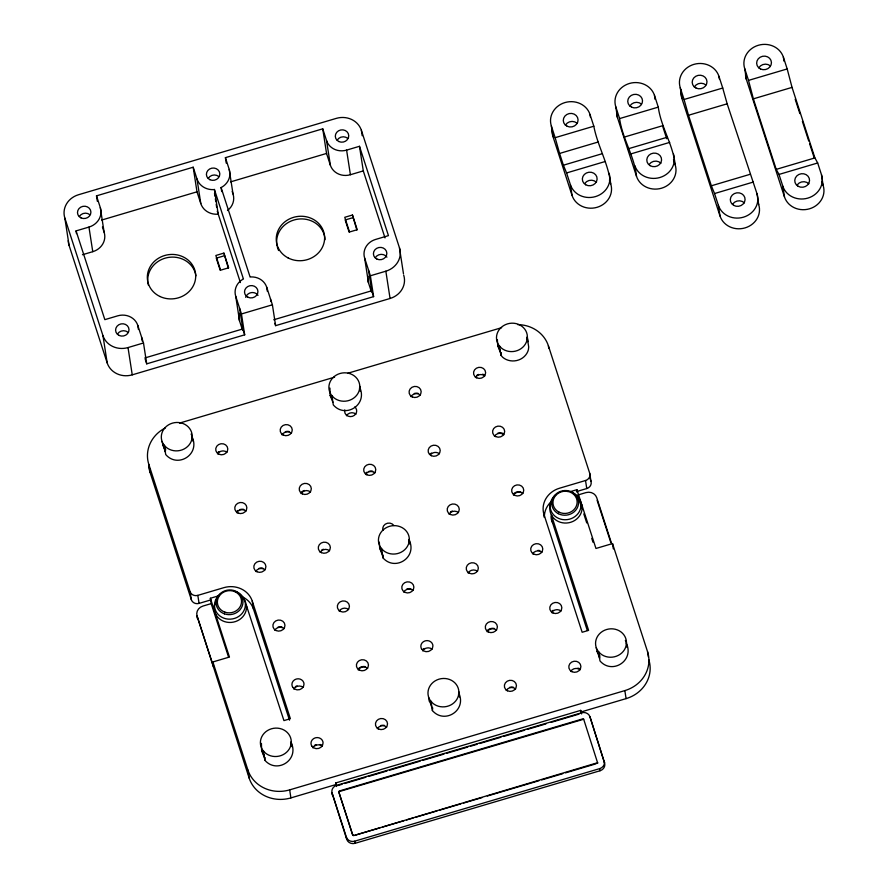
<?xml version="1.0" encoding="UTF-8"?>
<svg xmlns="http://www.w3.org/2000/svg" width="888" height="888" viewBox="0 0 888 888"><rect width="100%" height="100%" fill="white"/><g stroke="black" fill="none" stroke-linecap="round" stroke-linejoin="round"><path stroke-width="1.33" d="M165.623 449.217L165.312 451.881L161.927 441.425M192.707 440.97L192.197 436.297L191.109 434.054M261.427 743.367L261.627 750.715L264.391 757.531M291.175 742.601C299.467 759.984 276.889 774.258 264.802 760.206L265.112 757.531M329.936 388.089L330.136 395.426L332.9 402.242M291.797 746.619L291.275 741.935L290.831 744.599M344.777 409.901L344.611 411.344A6.061 5.55 -8.8 0 0 352.381 416.339A6.061 5.55 -8.8 0 0 355.822 408.025L354.834 406.915M360.295 391.331L359.784 386.646M379.331 542.135L379.676 548.251L382.439 555.067M409.213 540.137C417.515 557.52 394.938 571.794 382.85 557.742L383.161 555.067M409.834 544.155L409.324 539.471L408.88 542.135M458.752 692.962C467.055 710.333 444.477 724.619 432.389 710.555L432.7 707.891M497.38 339.671L497.724 345.787L500.488 352.603M459.374 696.969L458.863 692.296M527.261 337.673L528.715 347.03L528.404 349.706A15.485 14.186 -8.8 0 1 502.73 357.309L500.899 355.278L501.209 352.603M527.883 341.691L527.372 337.007L526.917 339.671M599.866 655.577L599.567 658.241L596.17 647.785M626.961 647.33L626.451 642.646L625.363 640.415M597.735 763.236L583.682 719.236L582.861 718.847L339.194 791.03L338.75 791.796L352.747 835.253L353.568 835.641L597.646 762.692M583.682 719.236L339.272 791.563L338.828 792.329M221.711 191.597L221.079 187.501L221.878 187.146A16.839 15.418 -8.8 0 0 229.215 169.419L225.408 157.664L322.744 128.827L326.551 140.593L330.358 165.201A16.162 14.796 -8.8 0 0 350.405 174.725L363.292 170.907L359.485 146.298L346.598 150.116A16.162 14.796 -8.8 0 1 326.551 140.593M97.347 201.321L96.492 195.848L193.184 167.21L196.992 178.965L200.799 203.574A16.839 15.418 -8.8 0 0 217.349 214.23L218.215 214.086L214.408 189.477L213.542 189.621A16.839 15.418 -8.8 0 1 196.992 178.965M101.632 220.069L196.992 191.819L193.184 167.21M230.536 181.885L326.551 153.446L322.744 128.827M76.49 233.622L76.068 230.891L88.955 227.073A16.839 15.418 -8.8 0 0 100.311 207.603L96.492 195.848M82.451 254.734L92.763 251.681A16.839 15.418 -8.8 0 0 104.118 232.212L100.311 207.603M551.337 125.918L555.144 137.673L593.817 126.218C597.591 146.054 608.48 163.825 610.722 183.949A20.202 18.504 -8.8 0 1 597.102 207.304A20.202 18.504 -8.8 0 1 572.05 195.404L552.991 136.619L551.337 125.918A20.202 18.504 -8.8 0 1 564.957 102.564A20.202 18.504 -8.8 0 1 590.009 114.463L593.817 126.218M636.507 176.301C634.432 156.066 622.366 138.817 619.602 118.581L658.274 107.126L654.467 95.371A20.202 18.504 -8.8 0 0 629.414 83.472A20.202 18.504 -8.8 0 0 615.795 106.826L617.449 117.527L636.507 176.301A20.202 18.504 -8.8 0 0 661.56 188.212A20.202 18.504 -8.8 0 0 675.18 164.846C673.104 144.611 661.049 127.361 658.274 107.126M680.252 87.734L684.06 99.489L722.732 88.034L727.161 103.807L757.031 193.839L758.685 204.54A20.202 18.504 -8.8 0 1 745.065 227.894A20.202 18.504 -8.8 0 1 720.013 215.995L681.906 98.435L680.252 87.734A20.202 18.504 -8.8 0 1 693.872 64.38A20.202 18.504 -8.8 0 1 718.925 76.279L722.732 88.034M784.47 196.892L782.816 186.203L778.998 174.437L776.223 169.375L753.368 98.846L748.517 80.397L787.19 68.942L783.383 57.187A20.202 18.504 -8.8 0 0 758.33 45.277A20.202 18.504 -8.8 0 0 744.71 68.642L746.364 79.343L784.47 196.892A20.202 18.504 -8.8 0 0 809.523 208.802A20.202 18.504 -8.8 0 0 823.143 185.437L821.489 174.736L817.682 162.981L814.907 157.92L792.041 87.39L787.19 68.942M555.144 137.673L559.584 153.446L598.257 141.991M684.06 99.489L688.489 115.262L727.161 103.807M223.898 253.102L215.851 255.489L220.613 270.174L228.66 267.799L223.898 253.102L228.283 268.021M352.458 215.018L344.766 217.294L349.528 231.99L357.22 229.715L352.458 215.018L356.843 229.937M624.453 137.03L663.125 125.574M753.368 98.846L792.041 87.39M224.309 255.777L216.272 258.164L220.235 270.407M352.869 217.693L345.177 219.969L349.151 232.223M559.584 153.446L563.392 165.201L602.064 153.746M628.26 148.784L666.932 137.329M563.392 165.201L566.577 172.949L605.25 161.494M631.035 153.857L669.707 142.391M403.474 273.748L399.467 247.83L361.361 130.281A20.202 18.504 -8.8 0 0 336.308 118.37L78.477 194.75A20.202 18.504 -8.8 0 0 64.857 218.104L102.964 335.664A20.202 18.504 -8.8 0 0 128.016 347.563L143.49 342.979L137.773 325.352A16.162 14.796 -8.8 0 0 117.727 315.828L104.84 319.647L76.068 230.891M145.188 359.152L146.72 363.847L244.688 334.832L241.458 313.964L272.394 304.795L266.689 287.168A16.162 14.796 -8.8 0 0 250.805 276.934L250.105 277.056L221.079 187.501M274.869 323.31L275.624 325.663L373.604 296.636L370.374 275.779L385.847 271.195A20.202 18.504 -8.8 0 0 399.467 247.83M688.489 115.262L711.355 185.792L750.027 174.337M776.223 169.375L814.907 157.92M144.811 357.975L242.79 328.949L239.56 308.081M273.726 319.78L371.695 290.764L368.465 269.897M711.355 185.792L714.551 193.54L753.224 182.084M778.998 174.437L817.682 162.981M68.254 240.637A20.202 18.504 -8.8 0 0 69.075 245.388L107.193 362.948A20.202 18.504 -8.8 0 0 132.245 374.847L390.065 298.479A20.202 18.504 -8.8 0 0 403.685 275.114M179.487 423.11L334.587 377.156M347.841 373.238L501.62 327.683M165.434 427.883A33.666 30.836 -8.8 0 0 148.829 464.402L190.099 591.697A6.227 5.705 -8.8 0 0 197.824 595.371L223.876 587.656A22.899 20.968 -8.8 0 1 252.27 601.143L290.376 718.703L283.938 720.612L246.331 605.205L246.953 609.224M517.715 324.608A33.444 30.625 -8.8 0 1 548.396 345.821L589.732 473.315A6.227 5.705 -8.8 0 1 585.525 480.519L559.484 488.234A22.899 20.968 -8.8 0 0 544.044 514.718L544.455 517.393M228.605 657.242L211.189 603.618L210.367 598.268L219.036 595.704M570.707 491.53L576.911 489.688L595.959 548.473L612.509 543.567L647.541 651.659L648.373 657.009M148.773 465.834A33.666 30.836 -8.8 0 0 150.072 472.416L191.342 599.722A6.227 5.705 -8.8 0 0 199.067 603.396L210.789 599.922M576.356 491.63L586.768 488.544A6.227 5.705 -8.8 0 0 590.975 481.34L589.732 473.315M211.189 603.618L202.919 606.071A8.647 7.914 -8.8 0 0 197.092 616.061L249.151 778.066A33.666 30.836 -8.8 0 0 290.909 797.901L336.03 784.537L335.786 782.939L580.719 710.378L581.585 712.787L336.652 785.336A6.738 6.172 -8.8 0 0 332.112 793.128L346.731 839.349A6.738 6.172 -8.8 0 0 355.089 843.311L600.022 770.762A6.738 6.172 -8.8 0 0 604.562 762.97L589.943 716.749A6.738 6.172 -8.8 0 0 581.585 712.787M577.733 495.038L586.002 492.596A8.647 7.914 -8.8 0 1 596.725 497.68L611.632 543.667M197.092 616.061L213.697 667.299L212.876 661.949L229.448 657.042L210.367 598.268M212.876 661.949L247.919 770.04A33.666 30.836 -8.8 0 0 289.666 789.876L624.841 690.598A33.666 30.836 -8.8 0 0 647.541 651.659M581.596 713.941L580.963 711.987L626.084 698.623A33.666 30.836 -8.8 0 0 648.784 659.684M338.062 785.48L342.035 784.304M344.677 783.516L365.867 777.244M368.509 776.456L387.046 770.973M389.699 770.185L420.146 761.16M422.788 760.383L443.978 754.101M446.62 753.324L467.81 747.041M470.451 746.264L477.078 744.299M479.72 743.522L500.91 737.24M503.552 736.463L524.741 730.18M527.383 729.403L545.92 723.909M551.215 722.344L579.02 714.107M354.889 835.253L380.053 827.805M382.695 827.017L403.885 820.734M406.538 819.957L413.153 817.992M415.806 817.204L436.996 810.933M439.638 810.145L460.828 803.873M463.481 803.085L482.018 797.591M487.312 796.025L538.961 780.73M541.613 779.942L562.803 773.67M565.445 772.882L595.904 763.858M332.112 793.128L346.398 837.206A6.738 6.172 -8.8 0 0 354.756 841.18L599.689 768.62A6.738 6.172 -8.8 0 0 604.229 760.838M353.48 835.109L352.658 834.72L338.75 791.796M499.367 349.139L500.077 349.928M598.445 654.778L599.156 655.566M331.779 398.779L332.489 399.567M381.318 551.603L382.029 552.392M428.593 697.424L429.215 701.076L431.568 705.205M164.191 448.429L164.902 449.206M263.27 754.067L263.98 754.856M497.724 345.787L499.256 347.863M596.803 651.426L599.1 654.534M330.136 395.426L331.668 397.502M379.676 548.251L381.207 550.327M162.548 445.077L164.846 448.185M261.627 750.715L263.159 752.791M583.805 513.919L586.735 522.932M591.752 538.383L593.006 542.246M795.193 99.234L799.855 113.597M802.397 121.434L808.746 141.037M809.59 143.645L814.252 158.008M821.877 181.518L823.143 185.437M744.71 68.642L748.517 80.397M757.841 201.92L758.685 204.54M714.551 193.54L718.359 205.294L720.013 215.995M662.903 126.973L666.71 138.728M673.481 159.629L675.18 164.846M615.795 106.826L619.602 118.581M609.446 180.031L610.722 183.949M566.577 172.949L570.396 184.704L572.05 195.404M590.12 478.71L590.975 481.34M597.136 500.355L610.8 542.49M551.071 516.472A16.162 14.796 -8.8 0 0 552.591 522.877L587.301 630.513M544.044 514.718L582.151 632.267L588.6 630.358L551.348 514.862L552.591 522.877M604.562 762.97L589.943 716.749M359.485 146.298L388.445 235.631L375.557 239.449A16.162 14.796 -8.8 0 0 364.657 258.142L368.465 282.75L371.428 291.897M363.292 170.907L385.015 237.906M364.657 258.142L370.374 275.779M371.695 290.764L373.604 296.636M326.551 153.446L330.358 165.201M430.858 704.428L431.979 707.88M232.179 191.419L233.033 194.028A16.839 15.418 -8.8 0 1 227.483 210.545M214.408 189.477L243.434 279.032L242.79 279.309A16.162 14.796 -8.8 0 0 235.742 296.326L239.549 320.934L242.513 330.081M217.26 211.144L240.415 282.562M235.742 296.326L241.458 313.964M242.79 328.949L244.688 334.832M196.992 191.819L200.799 203.574M335.786 782.939L336.652 785.336M336.03 784.537L336.663 786.502M252.27 601.143L253.513 609.168L289.499 720.19M102.42 226.995L104.118 232.212M578.554 497.691L581.407 506.937M783.383 57.187L784.004 61.194M718.925 76.279L719.336 78.954M654.467 95.371L655.089 99.389M590.009 114.463L590.42 117.138M612.509 543.567L613.331 548.917M626.34 643.312C634.643 660.694 612.065 674.98 599.977 660.916L598.534 651.559M624.841 690.598L626.084 698.623M585.525 480.519L586.768 488.544M582.35 508.724L581.729 504.706A16.162 14.796 -8.8 0 1 564.568 523.032A16.162 14.796 -8.8 0 1 551.015 503.008M576.911 489.688L577.322 492.363M548.396 345.821L548.817 348.496M599.689 768.62L600.022 770.762M580.719 710.378L580.963 711.987M499.456 345.909L500.899 355.278M385.847 271.195L390.065 298.479M361.361 130.281L362.204 135.731M346.598 150.116L350.405 174.725M430.946 701.198L432.389 710.555M359.673 387.312C367.976 404.695 345.399 418.981 333.311 404.917L331.868 395.56M381.407 548.373L382.85 557.742M272.394 304.795L275.624 325.663M354.756 841.18L355.089 843.311M270.496 298.923L270.896 301.531M266.689 287.168L267.321 291.264M346.398 837.206L346.731 839.349M229.215 169.419L233.033 194.028M225.408 157.664L226.251 163.137M214.508 193.373L214.929 196.104M215.351 198.834L215.784 201.576M216.206 204.307L216.628 207.048M289.666 789.876L290.909 797.901M263.359 750.837L264.802 760.206M247.919 770.04L249.151 778.066M192.086 436.963C200.388 454.334 177.811 468.62 165.723 454.556L164.28 445.199M197.824 595.371L199.067 603.396M190.099 591.697L191.342 599.722M143.49 342.979L146.72 363.847M141.581 337.107L142.191 341.014M137.773 325.352L138.406 329.448M148.829 464.402L150.072 472.416M128.016 347.563L132.245 374.847M88.955 227.073L92.763 251.681M102.964 335.664L107.193 362.948M64.857 218.104L69.075 245.388M609.068 173.249A20.202 18.504 -8.8 0 1 595.448 196.603A20.202 18.504 -8.8 0 1 570.396 184.704M552.991 136.619A20.202 18.504 -8.8 0 1 552.281 129.437M584.781 183.428A7.404 6.782 -8.8 0 1 596.481 182.329M565.423 125.13A7.404 6.782 -8.8 0 1 577.011 123.166M629.881 106.038A7.404 6.782 -8.8 0 1 641.469 104.074M673.526 154.146A20.202 18.504 -8.8 0 1 659.895 177.511A20.202 18.504 -8.8 0 1 634.842 165.612M649.239 164.336A7.404 6.782 -8.8 0 1 660.938 163.237M617.449 117.527A20.202 18.504 -8.8 0 1 616.627 112.765M821.489 174.736A20.202 18.504 -8.8 0 1 807.869 198.102A20.202 18.504 -8.8 0 1 782.816 186.203M797.202 184.926A7.404 6.782 -8.8 0 1 808.901 183.827M758.785 67.854A7.404 6.782 -8.8 0 1 770.373 65.89M746.364 79.343A20.202 18.504 -8.8 0 1 745.543 74.581M681.906 98.435A20.202 18.504 -8.8 0 1 681.374 90.043M694.338 86.946A7.404 6.782 -8.8 0 1 705.916 84.982M732.744 204.018A7.404 6.782 -8.8 0 1 744.444 202.919M757.031 193.839A20.202 18.504 -8.8 0 1 743.411 217.194A20.202 18.504 -8.8 0 1 718.359 205.294M337.196 140.149A6.738 6.172 -8.8 0 1 347.73 138.373M245.754 297.413A6.738 6.172 -8.8 0 1 251.237 292.629A6.738 6.172 -8.8 0 1 258.019 295.338M117.471 334.077A6.738 6.172 -8.8 0 1 128.005 332.301M208.28 178.344A6.738 6.172 -8.8 0 1 218.814 176.557M278.621 250.516A24.242 22.2 -8.8 0 1 277.4 247.241M277.112 246.12A24.242 22.2 -8.8 0 1 297.957 219.147A24.242 22.2 -8.8 0 1 325.019 239.671M375.302 257.709A6.738 6.172 -8.8 0 1 386.935 257.154M148.396 285.115A24.242 22.2 -8.8 0 1 147.808 281.663M147.741 280.508A24.242 22.2 -8.8 0 1 170.041 257.22A24.242 22.2 -8.8 0 1 195.915 275.868M79.365 216.528A6.738 6.172 -8.8 0 1 89.899 214.741M239.549 320.934A16.162 14.796 -8.8 0 1 239.338 313.275M368.465 282.75A16.162 14.796 -8.8 0 1 367.987 276.357M197.502 618.736A8.647 7.914 -8.8 0 1 197.203 615.662M332.445 795.271A6.738 6.172 -8.8 0 1 332.201 792.873M572.416 492.651A15.485 14.186 -8.8 0 1 578.21 513.375A15.485 14.186 -8.8 0 1 554.9 516.106A15.485 14.186 -8.8 0 1 556.055 494.572M565.723 491.33A15.485 14.186 -8.8 0 1 568.031 491.464M578.687 498.801A16.162 14.796 -8.8 0 1 580.574 501.587M544.355 517.349A22.899 20.968 -8.8 0 1 550.638 502.186M243.789 599.1A16.162 14.796 -8.8 0 1 237.729 620.645A16.162 14.796 -8.8 0 1 215.273 613.264M214.374 610.067A16.162 14.796 -8.8 0 1 214.996 603.474M234.676 591.319A15.485 14.186 -8.8 0 1 243.434 611.577A15.485 14.186 -8.8 0 1 219.869 615.983A15.485 14.186 -8.8 0 1 220.446 593.983M242.513 596.936A22.899 20.968 -8.8 0 1 253.513 609.168M430.902 454.234A6.061 5.55 -8.8 0 1 439.46 453.824M382.972 530.325A6.061 5.55 -8.8 0 1 393.928 525.574M513.486 495.116A6.061 5.55 -8.8 0 1 522.965 493.506M513.564 493.895A7.404 6.782 -8.8 0 1 520.657 491.797M551.592 612.676A6.061 5.55 -8.8 0 1 561.072 611.066M551.67 611.455A7.404 6.782 -8.8 0 1 553.169 610.3M422.677 650.86A6.061 5.55 -8.8 0 1 432.156 649.25M422.755 649.639A7.404 6.782 -8.8 0 1 424.264 648.484M468.087 572.993A6.061 5.55 -8.8 0 1 477.566 571.384M339.172 611.177A6.061 5.55 -8.8 0 1 348.651 609.568M301.065 493.617A6.061 5.55 -8.8 0 1 310.545 492.008M430.058 454.212A7.404 6.782 -8.8 0 1 431.557 453.058M301.143 492.396A7.404 6.782 -8.8 0 1 304.406 490.487M532.545 553.89A6.061 5.55 -8.8 0 1 542.024 552.292M274.714 630.269A6.061 5.55 -8.8 0 1 284.193 628.66M537.784 550.438A7.404 6.782 -8.8 0 1 539.704 550.571M278.055 627.128A7.404 6.782 -8.8 0 1 281.885 626.95M255.655 571.495A6.061 5.55 -8.8 0 1 265.146 569.885M259.007 568.353A7.404 6.782 -8.8 0 1 262.826 568.165M293.773 689.044A6.061 5.55 -8.8 0 1 303.252 687.434M295.349 686.668A7.404 6.782 -8.8 0 1 297.114 685.902M365.523 474.525A6.061 5.55 -8.8 0 1 375.002 472.916M365.601 473.304A7.404 6.782 -8.8 0 1 367.099 472.15M368.864 471.384A7.404 6.782 -8.8 0 1 372.683 471.206M403.629 592.085A6.061 5.55 -8.8 0 1 413.109 590.476M406.97 588.944A7.404 6.782 -8.8 0 1 410.8 588.755M320.113 552.403A6.061 5.55 -8.8 0 1 329.592 550.793M321.7 550.027A7.404 6.782 -8.8 0 1 323.454 549.261M449.028 514.208A6.061 5.55 -8.8 0 1 458.508 512.598M450.605 511.832A7.404 6.782 -8.8 0 1 452.369 511.077M487.135 631.768A6.061 5.55 -8.8 0 1 496.614 630.158M487.212 630.547A7.404 6.782 -8.8 0 1 494.305 628.449M358.219 669.952A6.061 5.55 -8.8 0 1 367.71 668.342M358.308 668.731A7.404 6.782 -8.8 0 1 365.39 666.633M497.78 433.2A7.404 6.782 -8.8 0 1 503.407 433.61M494.427 436.341A6.061 5.55 -8.8 0 1 503.918 434.732M236.608 512.709A6.061 5.55 -8.8 0 1 246.087 511.111M236.685 511.488A7.404 6.782 -8.8 0 1 238.184 510.345M239.949 509.579A7.404 6.782 -8.8 0 1 243.778 509.39M475.38 377.567A6.061 5.55 -8.8 0 1 484.859 375.957M217.549 453.935A6.061 5.55 -8.8 0 1 227.028 452.325M476.956 375.191A7.404 6.782 -8.8 0 1 478.721 374.425M482.55 374.237A7.404 6.782 -8.8 0 1 484.349 374.836M217.627 452.714A7.404 6.782 -8.8 0 1 219.136 451.559M410.922 396.659A6.061 5.55 -8.8 0 1 420.401 395.049M414.263 393.517A7.404 6.782 -8.8 0 1 418.093 393.34M282.007 434.843A6.061 5.55 -8.8 0 1 291.486 433.233M285.348 431.701A7.404 6.782 -8.8 0 1 289.177 431.524M346.464 415.751A6.061 5.55 -8.8 0 1 355.944 414.141M312.82 747.818A6.061 5.55 -8.8 0 1 322.3 746.22M506.193 690.542A6.061 5.55 -8.8 0 1 515.673 688.933M314.396 745.454A7.404 6.782 -8.8 0 1 316.161 744.688M319.991 744.499A7.404 6.782 -8.8 0 1 321.789 745.099M509.534 687.401A7.404 6.782 -8.8 0 1 513.364 687.223M570.651 671.45A6.061 5.55 -8.8 0 1 580.13 669.841M577.822 668.131A7.404 6.782 -8.8 0 1 579.62 668.72M380.619 725.596A7.404 6.782 -8.8 0 1 384.449 725.407M377.278 728.726A6.061 5.55 -8.8 0 1 386.757 727.117M192.208 435.93L191.786 439.627A15.485 14.186 -8.8 0 1 166.112 447.23L163.57 444.411A15.485 14.186 -8.8 0 1 172.372 423.154A15.485 14.186 -8.8 0 1 192.208 435.93M291.286 741.569L290.864 745.265A15.485 14.186 -8.8 0 1 265.19 752.88L262.648 750.049A15.485 14.186 -8.8 0 1 271.451 728.793A15.485 14.186 -8.8 0 1 291.286 741.569M359.795 386.28L359.374 389.987A15.485 14.186 -8.8 0 1 333.699 397.591L331.157 394.772A15.485 14.186 -8.8 0 1 339.96 373.504A15.485 14.186 -8.8 0 1 359.795 386.28M409.335 539.105L408.913 542.801A15.485 14.186 -8.8 0 1 383.239 550.416L380.697 547.585A15.485 14.186 -8.8 0 1 389.499 526.329A15.485 14.186 -8.8 0 1 409.335 539.105M458.874 691.93L458.452 695.626A15.485 14.186 -8.8 0 1 432.778 703.229L430.236 700.41A15.485 14.186 -8.8 0 1 439.038 679.154A15.485 14.186 -8.8 0 1 458.874 691.93M527.383 336.641L526.961 340.337A15.485 14.186 -8.8 0 1 501.276 347.952L498.745 345.121A15.485 14.186 -8.8 0 1 507.548 323.865A15.485 14.186 -8.8 0 1 527.383 336.641M626.462 642.279L626.04 645.987A15.485 14.186 -8.8 0 1 600.366 653.59L597.824 650.771A15.485 14.186 -8.8 0 1 606.626 629.503A15.485 14.186 -8.8 0 1 626.462 642.279M421.722 649.195L421.079 647.885A6.061 5.55 -8.8 0 1 425.163 640.87A6.061 5.55 -8.8 0 1 432.678 644.444L432.922 645.876A6.061 5.55 -8.8 0 1 421.722 649.195M292.807 687.379L292.163 686.069A6.061 5.55 -8.8 0 1 296.248 679.054A6.061 5.55 -8.8 0 1 303.763 682.628L304.007 684.06A6.061 5.55 -8.8 0 1 292.807 687.379M311.855 746.153L311.222 744.843A6.061 5.55 -8.8 0 1 315.307 737.839A6.061 5.55 -8.8 0 1 322.821 741.402L323.066 742.834A6.061 5.55 -8.8 0 1 311.855 746.153M585.68 184.76A7.404 6.782 -8.8 0 0 597.113 179.165A7.404 6.782 -8.8 0 0 586.391 172.994A7.404 6.782 -8.8 0 0 585.68 184.76M567.143 126.251A7.404 6.782 -8.8 0 0 578.066 119.836A7.404 6.782 -8.8 0 0 566.81 114.497A7.404 6.782 -8.8 0 0 567.143 126.251M631.601 107.159A7.404 6.782 -8.8 0 0 642.524 100.744A7.404 6.782 -8.8 0 0 631.268 95.405A7.404 6.782 -8.8 0 0 631.601 107.159M650.138 165.668A7.404 6.782 -8.8 0 0 661.571 160.073A7.404 6.782 -8.8 0 0 650.849 153.902A7.404 6.782 -8.8 0 0 650.138 165.668M760.517 68.975A7.404 6.782 -8.8 0 0 771.439 62.56A7.404 6.782 -8.8 0 0 760.184 57.209A7.404 6.782 -8.8 0 0 760.517 68.975M798.101 186.258A7.404 6.782 -8.8 0 0 809.534 180.664A7.404 6.782 -8.8 0 0 798.812 174.492A7.404 6.782 -8.8 0 0 798.101 186.258M696.059 88.067A7.404 6.782 -8.8 0 0 706.981 81.652A7.404 6.782 -8.8 0 0 695.726 76.301A7.404 6.782 -8.8 0 0 696.059 88.067M733.655 205.35A7.404 6.782 -8.8 0 0 745.076 199.756A7.404 6.782 -8.8 0 0 734.354 193.584A7.404 6.782 -8.8 0 0 733.655 205.35M248.007 297.258A6.738 6.172 -8.8 0 0 257.931 291.419A6.738 6.172 -8.8 0 0 247.708 286.569A6.738 6.172 -8.8 0 0 248.007 297.258M209.901 179.698A6.738 6.172 -8.8 0 0 219.824 173.87A6.738 6.172 -8.8 0 0 209.601 169.009A6.738 6.172 -8.8 0 0 209.901 179.698M80.986 217.882A6.738 6.172 -8.8 0 0 90.909 212.054A6.738 6.172 -8.8 0 0 80.686 207.193A6.738 6.172 -8.8 0 0 80.986 217.882M159.951 296.492A24.242 22.2 -8.8 0 0 195.704 275.513A24.242 22.2 -8.8 0 0 158.885 258.008A24.242 22.2 -8.8 0 0 159.951 296.492M119.092 335.442A6.738 6.172 -8.8 0 0 129.015 329.615A6.738 6.172 -8.8 0 0 118.792 324.753A6.738 6.172 -8.8 0 0 119.092 335.442M376.912 259.063A6.738 6.172 -8.8 0 0 386.846 253.235A6.738 6.172 -8.8 0 0 376.623 248.374A6.738 6.172 -8.8 0 0 376.912 259.063M338.805 141.514A6.738 6.172 -8.8 0 0 348.74 135.686A6.738 6.172 -8.8 0 0 338.506 130.825A6.738 6.172 -8.8 0 0 338.805 141.514M288.089 257.92A24.242 22.2 -8.8 0 0 324.62 238.151A24.242 22.2 -8.8 0 0 288.578 219.392A24.242 22.2 -8.8 0 0 288.089 257.92M558.274 513.664A13.464 12.332 -8.8 0 0 578.576 502.686A13.464 12.332 -8.8 0 0 558.552 492.263A13.464 12.332 -8.8 0 0 558.274 513.664M558.874 512.054A12.121 11.1 -8.8 0 0 577.145 502.175A12.121 11.1 -8.8 0 0 559.118 492.785A12.121 11.1 -8.8 0 0 558.874 512.054M224.464 613.863A13.464 12.332 -8.8 0 0 242.846 600.266A13.464 12.332 -8.8 0 0 221.267 592.74A13.464 12.332 -8.8 0 0 224.464 613.863M224.897 612.165A12.121 11.1 -8.8 0 0 241.425 599.933A12.121 11.1 -8.8 0 0 222.011 593.162A12.121 11.1 -8.8 0 0 224.897 612.165M431.279 455.688A6.061 5.55 -8.8 0 0 440.215 450.449A6.061 5.55 -8.8 0 0 431.013 446.076A6.061 5.55 -8.8 0 0 431.279 455.688M514.796 495.371A6.061 5.55 -8.8 0 0 523.731 490.132A6.061 5.55 -8.8 0 0 514.529 485.758A6.061 5.55 -8.8 0 0 514.796 495.371M552.902 612.931A6.061 5.55 -8.8 0 0 561.838 607.681A6.061 5.55 -8.8 0 0 552.636 603.307A6.061 5.55 -8.8 0 0 552.902 612.931M469.386 573.248A6.061 5.55 -8.8 0 0 478.332 567.998A6.061 5.55 -8.8 0 0 469.119 563.625A6.061 5.55 -8.8 0 0 469.386 573.248M340.481 611.432A6.061 5.55 -8.8 0 0 349.417 606.182A6.061 5.55 -8.8 0 0 340.204 601.809A6.061 5.55 -8.8 0 0 340.481 611.432M302.375 493.883A6.061 5.55 -8.8 0 0 311.311 488.633A6.061 5.55 -8.8 0 0 302.098 484.26A6.061 5.55 -8.8 0 0 302.375 493.883M533.843 554.156A6.061 5.55 -8.8 0 0 542.779 548.906A6.061 5.55 -8.8 0 0 533.577 544.533A6.061 5.55 -8.8 0 0 533.843 554.156M276.024 630.524A6.061 5.55 -8.8 0 0 284.959 625.285A6.061 5.55 -8.8 0 0 275.757 620.912A6.061 5.55 -8.8 0 0 276.024 630.524M256.965 571.75A6.061 5.55 -8.8 0 0 265.901 566.5A6.061 5.55 -8.8 0 0 256.699 562.126A6.061 5.55 -8.8 0 0 256.965 571.75M366.822 474.78A6.061 5.55 -8.8 0 0 375.768 469.541A6.061 5.55 -8.8 0 0 366.555 465.168A6.061 5.55 -8.8 0 0 366.822 474.78M404.939 592.34A6.061 5.55 -8.8 0 0 413.875 587.09A6.061 5.55 -8.8 0 0 404.662 582.717A6.061 5.55 -8.8 0 0 404.939 592.34M450.338 514.474A6.061 5.55 -8.8 0 0 459.274 509.224A6.061 5.55 -8.8 0 0 450.072 504.85A6.061 5.55 -8.8 0 0 450.338 514.474M321.423 552.658A6.061 5.55 -8.8 0 0 330.358 547.408A6.061 5.55 -8.8 0 0 321.156 543.034A6.061 5.55 -8.8 0 0 321.423 552.658M488.444 632.023A6.061 5.55 -8.8 0 0 497.38 626.773A6.061 5.55 -8.8 0 0 488.178 622.399A6.061 5.55 -8.8 0 0 488.444 632.023M359.529 670.207A6.061 5.55 -8.8 0 0 368.465 664.968A6.061 5.55 -8.8 0 0 359.263 660.594A6.061 5.55 -8.8 0 0 359.529 670.207M495.737 436.596A6.061 5.55 -8.8 0 0 504.673 431.357A6.061 5.55 -8.8 0 0 495.471 426.973A6.061 5.55 -8.8 0 0 495.737 436.596M237.917 512.975A6.061 5.55 -8.8 0 0 246.853 507.725A6.061 5.55 -8.8 0 0 237.64 503.352A6.061 5.55 -8.8 0 0 237.917 512.975M476.69 377.822A6.061 5.55 -8.8 0 0 485.625 372.572A6.061 5.55 -8.8 0 0 476.412 368.198A6.061 5.55 -8.8 0 0 476.69 377.822M218.859 454.19A6.061 5.55 -8.8 0 0 227.794 448.951A6.061 5.55 -8.8 0 0 218.592 444.577A6.061 5.55 -8.8 0 0 218.859 454.19M412.232 396.914A6.061 5.55 -8.8 0 0 421.167 391.664A6.061 5.55 -8.8 0 0 411.965 387.29A6.061 5.55 -8.8 0 0 412.232 396.914M283.316 435.098A6.061 5.55 -8.8 0 0 292.252 429.859A6.061 5.55 -8.8 0 0 283.05 425.485A6.061 5.55 -8.8 0 0 283.316 435.098M507.503 690.797A6.061 5.55 -8.8 0 0 516.439 685.558A6.061 5.55 -8.8 0 0 507.226 681.185A6.061 5.55 -8.8 0 0 507.503 690.797M571.95 671.705A6.061 5.55 -8.8 0 0 580.896 666.466A6.061 5.55 -8.8 0 0 571.683 662.082A6.061 5.55 -8.8 0 0 571.95 671.705M378.588 728.993A6.061 5.55 -8.8 0 0 387.523 723.742A6.061 5.55 -8.8 0 0 378.321 719.369A6.061 5.55 -8.8 0 0 378.588 728.993"/></g></svg>
